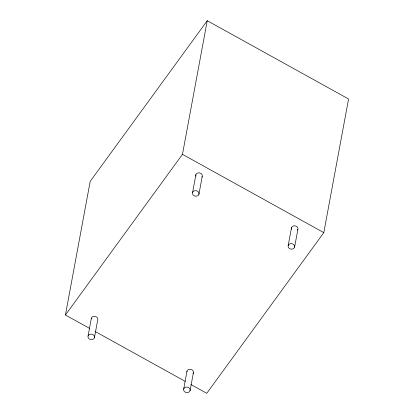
<?xml version="1.0" encoding="UTF-8"?>
<svg xmlns="http://www.w3.org/2000/svg" width="414" height="414" viewBox="0 0 414 414"><rect width="100%" height="100%" fill="white"/><g stroke="black" fill="none" stroke-linecap="round" stroke-linejoin="round"><path stroke-width="0.62" d="M89.734 328.473L65.428 315.007L90.195 181.368L207.238 20.7L348.572 98.993L323.805 232.632L206.762 393.3L190.932 384.534M88.078 335.956L91.38 318.138M94.408 337.793A3.302 2.758 10.5 0 0 90.428 334.145A3.302 2.758 10.5 0 0 88.896 338.688A3.302 2.758 10.5 0 0 94.408 337.793L97.709 319.975A3.302 2.758 10.5 0 0 95.008 316.337A3.302 2.758 10.5 0 0 91.261 318.847M65.428 315.007L182.47 154.339L207.238 20.7M192.582 192.505L195.884 174.687M198.911 194.342A3.302 2.758 10.5 0 0 194.932 190.694A3.302 2.758 10.5 0 0 193.4 195.232A3.302 2.758 10.5 0 0 198.911 194.342L202.213 176.524M183.692 389.01L186.993 371.192M190.067 390.697A3.302 2.758 10.5 0 0 185.974 387.142A3.302 2.758 10.5 0 0 184.597 391.727A3.302 2.758 10.5 0 0 190.067 390.697L193.369 372.879M288.185 245.606L291.487 227.783M294.582 247.199A3.302 2.758 10.5 0 0 290.421 243.696A3.302 2.758 10.5 0 0 289.143 248.307A3.302 2.758 10.5 0 0 294.582 247.199L297.889 229.382M182.47 154.339L323.805 232.632M95.391 331.604L185.275 381.397M195.869 176.121A3.302 2.758 10.5 0 1 199.512 172.886A3.302 2.758 10.5 0 1 201.877 177.171M291.544 229.221A3.302 2.758 10.5 0 1 295.001 225.842A3.302 2.758 10.5 0 1 297.588 230.044M186.9 371.907A3.302 2.758 10.5 0 1 190.973 369.386A3.302 2.758 10.5 0 1 193.053 373.537"/></g></svg>
